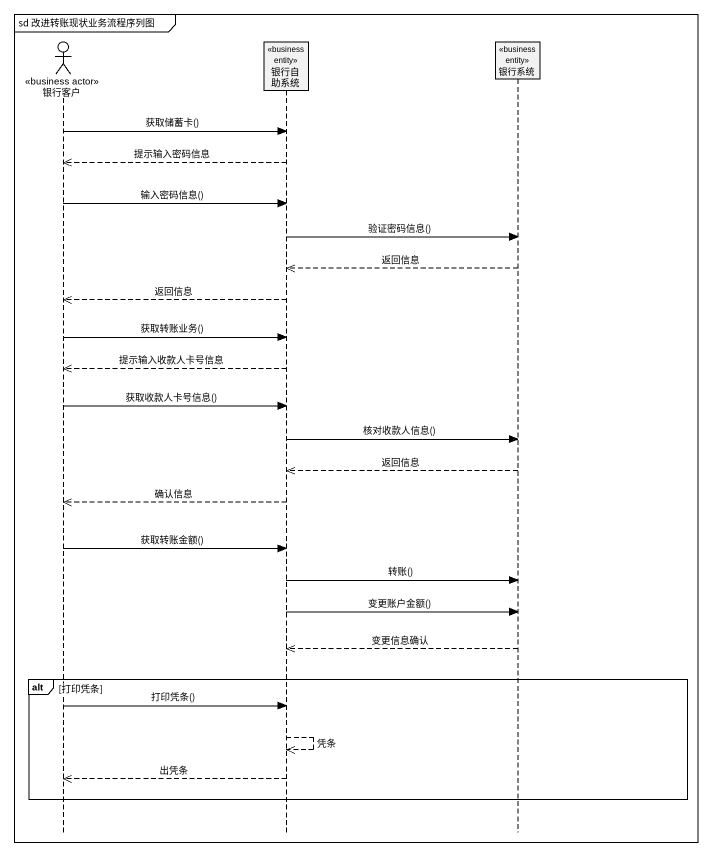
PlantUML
@startuml
mainframe sd 改进转账现状业务流程序列图
hide footbox
actor 银行客户 <<business actor>>
participant 银行自助系统 <<business entity>>
participant 银行系统 <<business entity>>

银行客户 -> 银行自助系统 : 获取储蓄卡()
银行自助系统 -->> 银行客户 : 提示输入密码信息
银行客户 -> 银行自助系统 : 输入密码信息()
银行自助系统 -> 银行系统 : 验证密码信息()
银行系统 -->> 银行自助系统 : 返回信息
银行自助系统 -->> 银行客户 : 返回信息
银行客户 -> 银行自助系统 : 获取转账业务()
银行自助系统 -->> 银行客户 : 提示输入收款人卡号信息
银行客户 -> 银行自助系统 : 获取收款人卡号信息()
银行自助系统 -> 银行系统 : 核对收款人信息()
银行系统 -->> 银行自助系统 : 返回信息
银行自助系统 -->> 银行客户 : 确认信息
银行客户 -> 银行自助系统 : 获取转账金额()
银行自助系统 -> 银行系统 : 转账()
银行自助系统 -> 银行系统 : 变更账户金额()
银行系统 -->> 银行自助系统 : 变更信息确认
alt 打印凭条
  银行客户 -> 银行自助系统 : 打印凭条()
  银行自助系统 -->> 银行自助系统 : 凭条
  银行自助系统 -->> 银行客户 : 出凭条
end
@enduml
